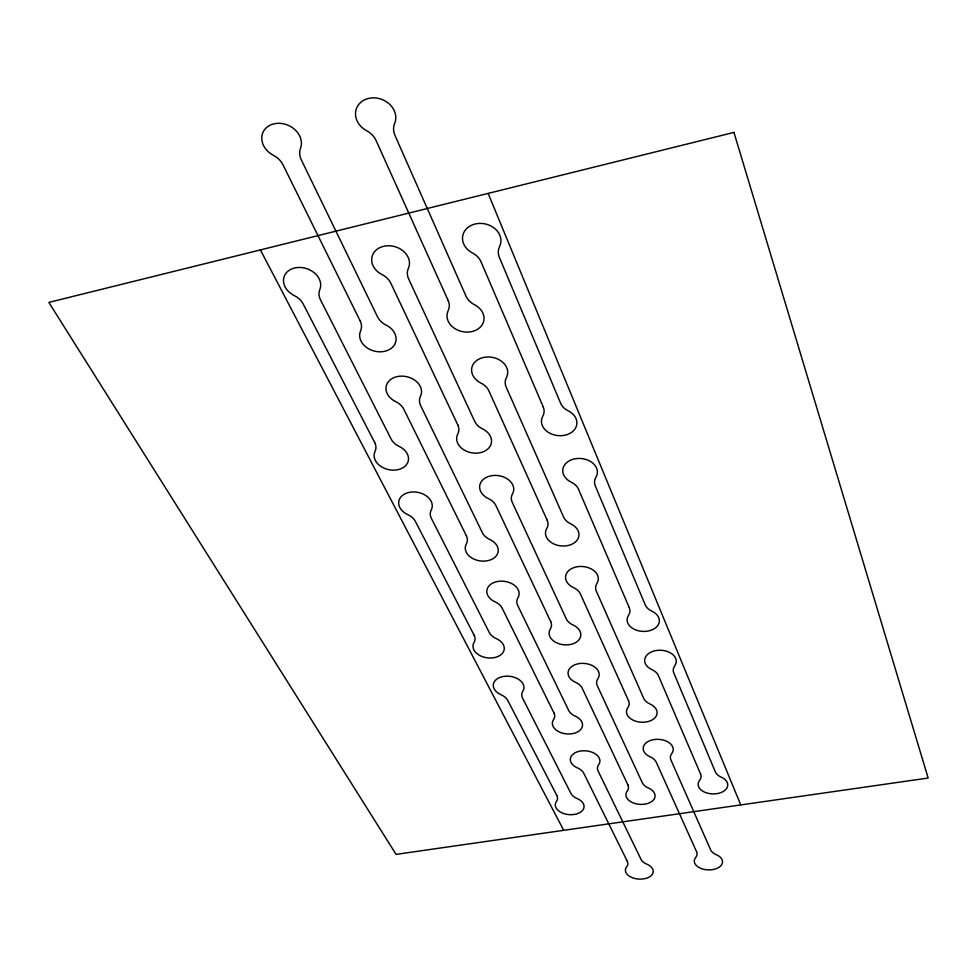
<?xml version="1.0" encoding="UTF-8"?>
<svg xmlns="http://www.w3.org/2000/svg" width="977" height="977" viewBox="0 0 977 977"><rect width="100%" height="100%" fill="white"/><g stroke="black" fill="none" stroke-linecap="round" stroke-linejoin="round"><path stroke-width="1.47" d="M260.407 249.917L563.692 830.328M488.134 193.397L740.761 804.914M733.947 132.408L48.85 302.406L396.076 854.374L928.15 778.034L733.947 132.408M374.716 442.581L303.126 303.859A18.026 13.91 18.1 0 0 294.333 295.616A18.99 14.863 18.3 0 1 284.857 274.952A18.99 14.863 18.3 0 1 308.476 269.298A18.99 14.863 18.3 0 1 319.821 289.522A18.099 14.203 16.7 0 0 320.456 299.756L391.154 439.1A16.865 12.567 11.6 0 0 399.092 446.379A17.366 12.774 11.8 0 1 406.994 463.928A17.366 12.774 11.8 0 1 384.987 468.557A17.366 12.774 11.8 0 1 375.058 451.435A16.768 12.347 13 0 0 374.716 442.581M474.114 635.197L415.396 521.413A16.096 11.468 10.8 0 0 407.812 514.647A16.951 12.225 10.5 0 1 400.204 497.843A16.951 12.225 10.5 0 1 421.905 493.532A16.951 12.225 10.5 0 1 431.236 509.994A16.194 11.663 9.5 0 0 431.321 518.274L489.282 632.51A15.266 10.393 7.1 0 0 496.206 638.555A15.73 10.588 7.4 0 1 502.642 653.039A15.73 10.588 7.4 0 1 482.308 656.617A15.73 10.588 7.4 0 1 474.016 642.463A15.168 10.246 8.2 0 0 474.114 635.197M556.829 795.486L507.796 700.472A14.643 9.562 7 0 0 501.14 694.806A15.4 10.161 6.7 0 1 494.924 680.884A15.4 10.161 6.7 0 1 514.977 677.537A15.4 10.161 6.7 0 1 522.817 691.191A14.74 9.685 6 0 0 522.524 698.03L570.91 793.385A13.983 8.708 4.8 0 0 577.028 798.49A14.423 8.891 5.1 0 1 582.365 810.654A14.423 8.891 5.1 0 1 563.473 813.45A14.423 8.891 5.1 0 1 556.426 801.543A13.886 8.598 5.7 0 0 556.829 795.486M360.171 320.932L282.915 164.661A19.332 15.644 23.2 0 0 273.475 155.367A20.395 16.743 23.8 0 1 263.167 131.944A20.395 16.743 23.8 0 1 288.252 125.337A20.395 16.743 23.8 0 1 300.525 148.235A19.406 16.011 21.7 0 0 301.295 159.849L377.562 316.89A17.928 14.118 14 0 0 386.025 325.023A18.453 14.325 14.2 0 1 394.525 344.698A18.453 14.325 14.2 0 1 371.236 350.071A18.453 14.325 14.2 0 1 360.598 330.885A17.842 13.837 15.7 0 0 360.171 320.932M466.408 535.848L403.794 409.18A17.061 12.823 12.6 0 0 395.722 401.645A17.965 13.678 12.3 0 1 387.564 382.85A17.965 13.678 12.3 0 1 410.499 377.855A17.965 13.678 12.3 0 1 420.476 396.259A17.159 13.055 11 0 0 420.623 405.54L482.394 532.758A16.108 11.565 7.7 0 0 489.721 539.438A16.585 11.773 8.1 0 1 496.56 555.51A16.585 11.773 8.1 0 1 475.152 559.626A16.585 11.773 8.1 0 1 466.347 543.933A15.998 11.382 9.1 0 0 466.408 535.848M553.935 712.892L502.154 608.146A15.412 10.588 7.6 0 0 495.119 601.905A16.218 11.272 7.3 0 1 488.524 586.493A16.218 11.272 7.3 0 1 509.64 582.646A16.218 11.272 7.3 0 1 517.932 597.765A15.522 10.747 6.4 0 0 517.651 605.349L568.712 710.499A14.679 9.611 4.8 0 0 575.148 716.092A15.131 9.807 5.2 0 1 580.765 729.453A15.131 9.807 5.2 0 1 560.945 732.652A15.131 9.807 5.2 0 1 553.532 719.573A14.582 9.477 5.9 0 0 553.935 712.892M627.283 861.262L583.745 773.198A14.105 8.866 5.1 0 0 577.541 767.946A14.838 9.416 4.8 0 1 572.107 755.074A14.838 9.416 4.8 0 1 591.659 752.082A14.838 9.416 4.8 0 1 598.669 764.71A14.203 8.976 4.2 0 0 598.107 771.012L641.022 859.381A13.519 8.085 3.4 0 0 646.75 864.132A13.934 8.268 3.7 0 1 651.415 875.429A13.934 8.268 3.7 0 1 632.986 877.944A13.934 8.268 3.7 0 1 626.648 866.88A13.422 7.999 4.2 0 0 627.283 861.262M457.822 424.995L390.751 283.061A18.16 14.411 15.4 0 0 382.129 274.622A19.137 15.4 15.3 0 1 373.336 253.446A19.137 15.4 15.3 0 1 397.651 247.633A19.137 15.4 15.3 0 1 408.374 268.345A18.258 14.704 13.5 0 0 408.581 278.836L474.712 421.417A17.049 12.945 8.8 0 0 482.479 428.842A17.549 13.165 9.2 0 1 489.782 446.782A17.549 13.165 9.2 0 1 467.165 451.533A17.549 13.165 9.2 0 1 457.786 434.032A16.939 12.725 10.4 0 0 457.822 424.995M550.735 621.628L495.876 505.524A16.279 11.797 8.4 0 0 488.439 498.612A17.134 12.579 8 0 1 481.417 481.453A17.134 12.579 8 0 1 503.692 477.02A17.134 12.579 8 0 1 512.498 493.837A16.389 11.98 6.9 0 0 512.229 502.3L566.294 618.868A15.461 10.649 4.9 0 0 573.072 625.024A15.925 10.857 5.4 0 1 578.995 639.801A15.925 10.857 5.4 0 1 558.16 643.464A15.925 10.857 5.4 0 1 550.332 629.029A15.339 10.503 6.2 0 0 550.735 621.628M627.881 784.873L582.17 688.15A14.814 9.782 5.2 0 0 575.648 682.386A15.595 10.405 4.8 0 1 569.933 668.183A15.595 10.405 4.8 0 1 590.474 664.763A15.595 10.405 4.8 0 1 597.851 678.685A14.936 9.917 4.1 0 0 597.265 685.646L642.292 782.724A14.166 8.891 3.2 0 0 648.288 787.926A14.606 9.086 3.5 0 1 653.173 800.297A14.606 9.086 3.5 0 1 633.865 803.155A14.606 9.086 3.5 0 1 627.222 791.04A14.057 8.781 4.1 0 0 627.881 784.873M448.162 300.489L375.986 140.322A19.455 16.279 20.4 0 0 366.741 130.796A20.529 17.439 20.8 0 1 357.216 106.762A20.529 17.439 20.8 0 1 383.094 99.935A20.529 17.439 20.8 0 1 394.659 123.444A19.54 16.658 18.2 0 0 394.952 135.363L466.078 296.324A18.123 14.594 10.5 0 0 474.358 304.641A18.636 14.814 10.9 0 1 482.174 324.791A18.636 14.814 10.9 0 1 458.213 330.324A18.636 14.814 10.9 0 1 448.174 310.686A18.001 14.313 12.6 0 0 448.162 300.489M547.193 520.228L488.854 390.788A17.244 13.226 9.7 0 0 480.953 383.082A18.172 14.118 9.2 0 1 473.454 363.859A18.172 14.118 9.2 0 1 497.037 358.718A18.172 14.118 9.2 0 1 506.416 377.549A17.366 13.446 7.8 0 0 506.159 387.051L563.595 517.053A16.316 11.871 5.1 0 0 570.763 523.867A16.804 12.09 5.6 0 1 577.028 540.269A16.804 12.09 5.6 0 1 555.058 544.494A16.804 12.09 5.6 0 1 546.778 528.472A16.194 11.7 6.7 0 0 547.193 520.228M628.553 700.765L580.436 594.004A15.608 10.857 5.4 0 0 573.56 587.641A16.438 11.553 5 0 1 567.515 571.911A16.438 11.553 5 0 1 589.168 567.967A16.438 11.553 5 0 1 596.935 583.379A15.73 11.016 4.1 0 0 596.324 591.122L643.684 698.311A14.887 9.819 2.9 0 0 649.986 704.002A15.339 10.014 3.4 0 1 655.103 717.631A15.339 10.014 3.4 0 1 634.818 720.904A15.339 10.014 3.4 0 1 627.857 707.58A14.765 9.697 4 0 0 628.553 700.765M696.589 851.761L656.226 762.182A14.289 9.049 3.4 0 0 650.145 756.833A15.034 9.611 3.1 0 1 645.186 743.729A15.034 9.611 3.1 0 1 665.203 740.664A15.034 9.611 3.1 0 1 671.761 753.523A14.411 9.159 2.5 0 0 670.918 759.947L710.633 849.831A13.702 8.243 1.9 0 0 716.251 854.667A14.13 8.427 2.3 0 1 720.489 866.147A14.13 8.427 2.3 0 1 701.657 868.712A14.13 8.427 2.3 0 1 695.709 857.464A13.593 8.158 2.8 0 0 696.589 851.761M543.224 406.908L480.965 261.653A18.343 14.911 11.8 0 0 472.538 253.006A19.345 15.937 11.4 0 1 464.478 231.305A19.345 15.937 11.4 0 1 489.526 225.321A19.345 15.937 11.4 0 1 499.565 246.546A18.465 15.192 9.3 0 0 499.332 257.293L560.59 403.22A17.281 13.312 5.4 0 0 568.187 410.816A17.781 13.544 6.1 0 1 574.842 429.159A17.781 13.544 6.1 0 1 551.602 434.044A17.781 13.544 6.1 0 1 542.797 416.153A17.146 13.104 7.4 0 0 543.224 406.908M629.286 607.706L578.494 489.208A16.487 12.115 5.7 0 0 571.227 482.162A17.366 12.921 5.2 0 1 564.816 464.625A17.366 12.921 5.2 0 1 587.702 460.069A17.366 12.921 5.2 0 1 595.933 477.24A16.621 12.298 4 0 0 595.286 485.899L645.235 604.885A15.681 10.894 2.6 0 0 651.867 611.162A16.145 11.113 3.2 0 1 657.24 626.22A16.145 11.113 3.2 0 1 635.88 629.982A16.145 11.113 3.2 0 1 628.553 615.266A15.547 10.759 4 0 0 629.286 607.706M700.582 774.028L658.351 675.522A15.021 10.002 3.3 0 0 651.977 669.648A15.815 10.637 2.8 0 1 646.774 655.188A15.815 10.637 2.8 0 1 667.828 651.671A15.815 10.637 2.8 0 1 674.716 665.862A15.156 10.136 2.1 0 0 673.812 672.97L715.323 771.83A14.374 9.074 1.5 0 0 721.185 777.118A14.814 9.269 1.9 0 1 725.606 789.709A14.814 9.269 1.9 0 1 705.846 792.64A14.814 9.269 1.9 0 1 699.63 780.305A14.252 8.964 2.5 0 0 700.582 774.028"/></g></svg>
